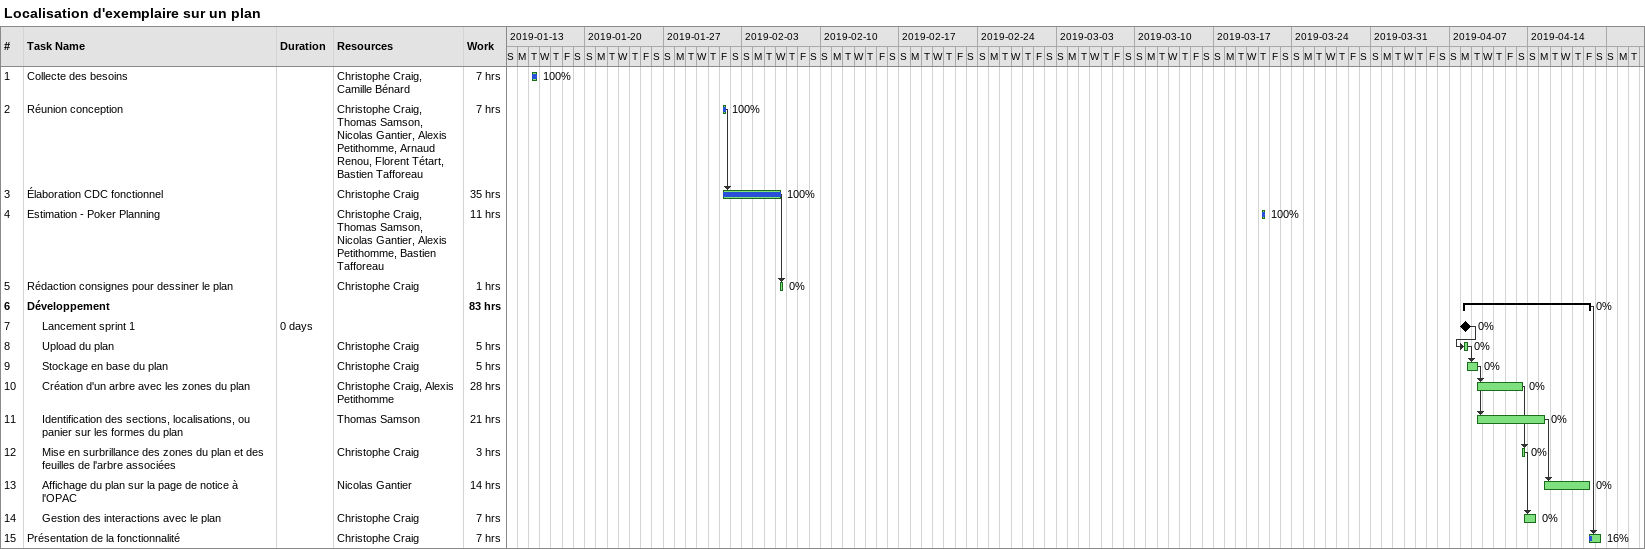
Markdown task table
Localisation d'exemplaire sur un plan

| ID | Level | Task | Duration | Start | Finish | Predecessors | Resources | % complete | Work (h) |
|---|---|---|---|---|---|---|---|---|---|
| 1 | 1 | Collecte des besoins |  | 2019-01-15 | 2019-01-15 |  | Christophe Craig, Camille Bénard | 100 | 7 |
| 2 | 1 | Réunion conception |  | 2019-02-01 | 2019-02-01 |  | Christophe Craig, Thomas Samson, Nicolas Gantier, Alexis Petithomme, Arnaud Renou, Florent Tétart, Bastien Tafforeau | 100 | 7 |
| 3 | 1 | Élaboration CDC fonctionnel |  | 2019-02-01 | 2019-02-06 | 2 | Christophe Craig | 100 | 35 |
| 4 | 1 | Estimation - Poker Planning |  | 2019-03-21 | 2019-03-21 |  | Christophe Craig, Thomas Samson, Nicolas Gantier, Alexis Petithomme, Bastien Tafforeau | 100 | 11 |
| 5 | 1 | Rédaction consignes pour dessiner le plan |  | 2019-02-06 | 2019-02-06 | 3 | Christophe Craig | 0 | 1 |
| 6 | 1 | **Développement** |  | 2019-04-08 | 2019-04-19 |  |  | 0 | 83 |
| 7 | 2 | Lancement sprint 1 | 0d | 2019-04-08 | 2019-04-08 |  |  | 0 |  |
| 8 | 2 | Upload du plan |  | 2019-04-08 | 2019-04-08 | 7 | Christophe Craig | 0 | 5 |
| 9 | 2 | Stockage en base du plan |  | 2019-04-08 | 2019-04-09 | 8 | Christophe Craig | 0 | 5 |
| 10 | 2 | Création d'un arbre avec les zones du plan |  | 2019-04-09 | 2019-04-13 | 9 | Christophe Craig, Alexis Petithomme | 0 | 28 |
| 11 | 2 | Identification des sections, localisations, ou panier sur les formes du plan |  | 2019-04-09 | 2019-04-15 | 9 | Thomas Samson | 0 | 21 |
| 12 | 2 | Mise en surbrillance des zones du plan et des feuilles de l'arbre associées |  | 2019-04-13 | 2019-04-13 | 10 | Christophe Craig | 0 | 3 |
| 13 | 2 | Affichage du plan sur la page de notice à l'OPAC |  | 2019-04-15 | 2019-04-19 | 11 | Nicolas Gantier | 0 | 14 |
| 14 | 2 | Gestion des interactions avec le plan |  | 2019-04-13 | 2019-04-14 | 12 | Christophe Craig | 0 | 7 |
| 15 | 1 | Présentation de la fonctionnalité |  | 2019-04-19 | 2019-04-20 | 6 | Christophe Craig | 16 | 7 |
